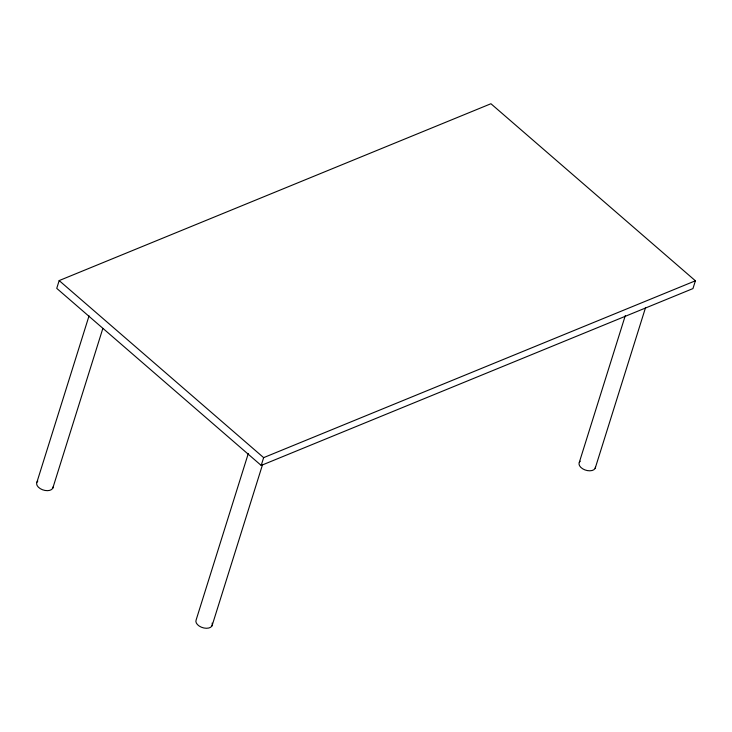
<?xml version="1.0" encoding="UTF-8"?>
<svg xmlns="http://www.w3.org/2000/svg" width="732" height="732" viewBox="0 0 732 732"><rect width="100%" height="100%" fill="white"/><g stroke="black" fill="none" stroke-linecap="round" stroke-linejoin="round"><path stroke-width="1.1" d="M59.173 280.585L56.739 288.371L261.196 465.433L692.957 288.582L695.4 280.795L490.934 103.734L59.173 280.585L263.639 457.637L695.4 280.795M36.939 482.132L89.048 315.84M52.777 488.198L102.846 328.43M248.313 453.456L196.203 619.748A8.51 5.106 17.4 0 0 203.899 627.992A8.51 5.106 17.4 0 0 212.152 623.106M261.196 465.433L263.639 457.637M212.033 625.805L262.44 464.948M579.332 462.276L625.311 315.556M595.171 468.343L645.578 307.486M595.509 467.053A8.51 5.106 17.4 0 1 584.895 469.898A8.51 5.106 17.4 0 1 580.211 461.197M53.116 486.908A8.51 5.106 17.4 0 1 42.502 489.754A8.51 5.106 17.4 0 1 37.817 481.052"/></g></svg>
